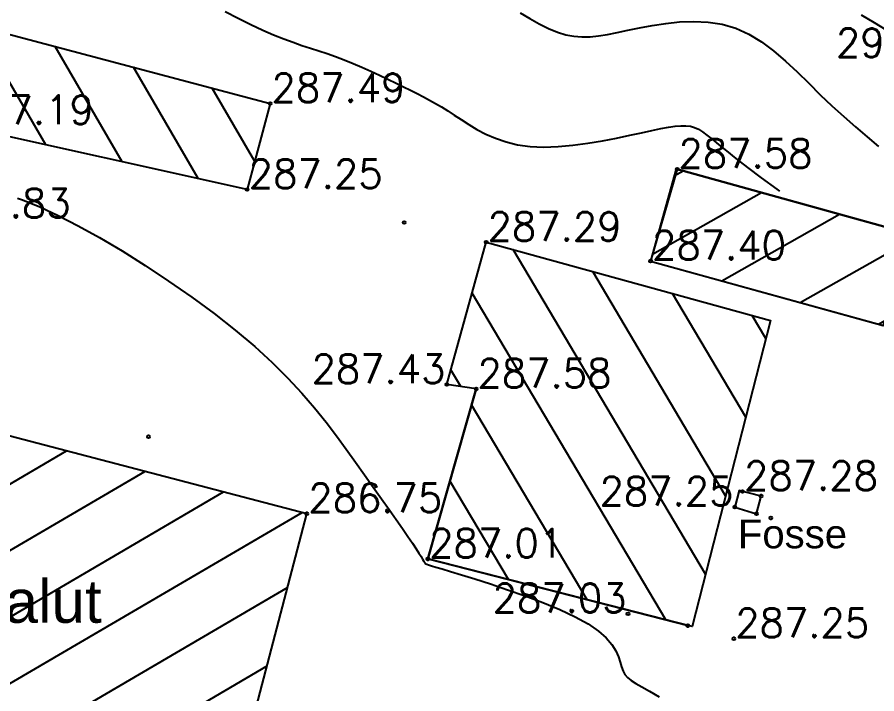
# Model space of a CAD drawing. Extents: x 524954 to 526204, y 9523489 to 9524010.
# Drawn here: x 525925.24 to 525955.18, y 9523728.45 to 9523752.04 of the extents above; entities that cross this region are included whole.
import ezdxf
from ezdxf.enums import TextEntityAlignment as Align

# ---------------------------------------------------------------- set-up
doc = ezdxf.new("R2010")
doc.units = 0
doc.header["$PDMODE"] = 33
doc.header["$PDSIZE"] = 0.1
doc.linetypes.add('CACHE2', pattern=[4.7625, 3.175, -1.5875])
for name, color, linetype in [('Bati', 6, 'Continuous'), ('Bati_H', 1, 'Continuous'), ('Cloture', 7, 'Continuous'), ('CN_01_00', 3, 'Continuous'), ('CN_02_00', 4, 'Continuous'), ('CN_10_00', 1, 'Continuous'), ('Regard', 5, 'Continuous'), ('TopoAlt', 3, 'Continuous'), ('TOPOJIS', 7, 'Continuous'), ('Toponomie', 7, 'CACHE2')]:
    doc.layers.add(name, color=color, linetype=linetype)
doc.styles.add('Simplex 1.0', font='Simplex.shx', dxfattribs={"width": 0.99, "height": 1})
doc.styles.get("Standard").update_dxf_attribs({"font": 'arial.ttf'})

# ---------------------------------------------------------------- blocks, each defined once
blk = doc.blocks.new('TCPOINT M')
at = {"color": 0}
blk.add_point((0, 0), dxfattribs=at)
at = {"layer": 'TopoAlt', "style": 'Simplex 1.0', "width": 0.99}
blk.add_attdef('ALT', (0.15, 0.15), '', height=1, dxfattribs=at)

msp = doc.modelspace()

# ---------------------------------------------------------------- hatches: boundary and pattern name
at = {"layer": 'Bati_H'}
h = msp.add_hatch(dxfattribs=at)
h.set_pattern_fill('_U', color=256, scale=2, angle=-59.8423, style=0, pattern_type=0)
h.set_pattern_definition([(300.157708346, (0, 0), (1.72929171978, 1.0047637274), [])])
h.paths.add_polyline_path([(525934.047, 9523749.028), (525933.253, 9523746.03), (525923.191, 9523748.26), (525924.093, 9523751.665)])
h = msp.add_hatch(dxfattribs=at)
h.set_pattern_fill('_U', color=256, scale=2, angle=29.4835, style=0, pattern_type=0)
h.set_pattern_definition([(29.48347552, (0, 0), (-0.98434504664, 1.74099535587), [])])
h.paths.add_polyline_path([(525947.304, 9523743.537), (525955.421, 9523741.284), (525956.343, 9523744.486), (525948.226, 9523746.739), (525948.195, 9523746.748)])
h = msp.add_hatch(dxfattribs=at)
h.set_pattern_fill('_U', color=256, scale=2, angle=-59.3667, style=0, pattern_type=0)
h.set_pattern_definition([(300.633337897, (0, 0), (1.72089138496, 1.01908431505), [])])
h.paths.add_polyline_path([(525951.483, 9523741.466), (525948.749, 9523730.793), (525939.543, 9523733.151), (525941.224, 9523739.077), (525940.209, 9523739.231), (525941.575, 9523744.194)])
h = msp.add_hatch(dxfattribs=at)
h.set_pattern_fill('_U', color=256, scale=2, angle=210.3441, style=0, pattern_type=0)
h.set_pattern_definition([(210.344134748, (0, 0), (1.01038508956, -1.7260133171), [])])
h.paths.add_polyline_path([(525935.33, 9523734.728), (525907.673, 9523741.961), (525906.007, 9523742.396), (525905.528, 9523740.754), (525901.447, 9523741.794), (525898.469, 9523730.541), (525902.597, 9523729.664), (525902.123, 9523727.661), (525931.044, 9523719.911), (525931.429, 9523719.811)])

# ---------------------------------------------------------------- linework, layer by layer
at = {"layer": 'Bati', "flags": 128}
for points in [[(525934.047, 9523749.028), (525933.253, 9523746.03), (525923.191, 9523748.26), (525924.093, 9523751.665)], [(525947.304, 9523743.537), (525955.421, 9523741.284), (525956.343, 9523744.486), (525948.226, 9523746.739), (525948.195, 9523746.748)], [(525951.483, 9523741.466), (525948.749, 9523730.793), (525939.543, 9523733.151), (525941.224, 9523739.077), (525940.209, 9523739.231), (525941.575, 9523744.194), (525951.483, 9523741.466), (525951.483, 9523741.466)], [(525935.33, 9523734.728), (525907.673, 9523741.961), (525906.007, 9523742.396), (525905.528, 9523740.754), (525901.447, 9523741.794), (525898.469, 9523730.541), (525902.597, 9523729.664), (525902.123, 9523727.661), (525931.044, 9523719.911), (525931.429, 9523719.811)]]:
    msp.add_lwpolyline(points, close=True, dxfattribs=at)
at = {"layer": 'Cloture'}
for p, q in [((525948.226, 9523746.739), (525947.304, 9523743.537)), ((525948.226, 9523746.739), (525956.327, 9523744.49)), ((525947.304, 9523743.537), (525955.405, 9523741.288))]:
    msp.add_line(p, q, dxfattribs=at)
at = {"layer": 'Cloture', "flags": 128}
for points in [[(525941.224, 9523739.077), (525940.209, 9523739.231), (525941.575, 9523744.194), (525951.483, 9523741.466), (525948.749, 9523730.793)], [(525941.224, 9523739.077), (525939.543, 9523733.151), (525948.604, 9523730.83)]]:
    msp.add_lwpolyline(points, dxfattribs=at)
at = {"layer": 'CN_01_00', "flags": 128}
for points, elevation in [([(525942.755, 9523752.188), (525943.094, 9523751.989), (525943.427, 9523751.805), (525943.75, 9523751.645), (525944.059, 9523751.516), (525944.351, 9523751.425), (525944.633, 9523751.371), (525944.911, 9523751.348), (525945.193, 9523751.354), (525945.486, 9523751.384), (525945.798, 9523751.434), (525946.136, 9523751.5), (525946.508, 9523751.578), (525946.918, 9523751.664), (525947.361, 9523751.747), (525947.829, 9523751.818), (525948.315, 9523751.868), (525948.809, 9523751.886), (525949.306, 9523751.862), (525949.796, 9523751.786), (525950.273, 9523751.648), (525950.729, 9523751.442), (525951.167, 9523751.175), (525951.591, 9523750.859), (525952.004, 9523750.506), (525952.409, 9523750.127), (525952.811, 9523749.732), (525953.214, 9523749.334), (525953.62, 9523748.945), (525954.032, 9523748.571), (525954.445, 9523748.214), (525954.852, 9523747.867), (525955.245, 9523747.528)], 289), ([(525925.249, 9523745.732), (525925.417, 9523745.672), (525926.023, 9523745.421), (525926.67, 9523745.121), (525927.364, 9523744.766), (525928.109, 9523744.352), (525928.893, 9523743.886), (525929.699, 9523743.379), (525930.512, 9523742.839), (525931.316, 9523742.277), (525932.094, 9523741.702), (525932.832, 9523741.124), (525933.512, 9523740.553), (525934.123, 9523739.996), (525934.669, 9523739.456), (525935.158, 9523738.93), (525935.598, 9523738.42), (525935.997, 9523737.924), (525936.363, 9523737.443), (525936.704, 9523736.975), (525937.028, 9523736.521), (525937.341, 9523736.08), (525937.642, 9523735.656), (525937.927, 9523735.253), (525938.194, 9523734.875), (525938.439, 9523734.527), (525938.659, 9523734.211), (525938.851, 9523733.933), (525939.011, 9523733.697), (525939.137, 9523733.504), (525939.234, 9523733.352), (525939.306, 9523733.235), (525939.357, 9523733.148), (525939.392, 9523733.086), (525939.416, 9523733.043), (525939.434, 9523733.015), (525939.45, 9523732.996), (525939.471, 9523732.981), (525939.506, 9523732.966), (525939.569, 9523732.946), (525939.671, 9523732.915), (525939.824, 9523732.87), (525940.041, 9523732.807), (525940.332, 9523732.719), (525940.711, 9523732.603), (525941.182, 9523732.456), (525941.727, 9523732.281), (525942.32, 9523732.081), (525942.937, 9523731.863), (525943.551, 9523731.629), (525944.138, 9523731.386), (525944.671, 9523731.137), (525945.127, 9523730.887), (525945.485, 9523730.64), (525945.755, 9523730.399), (525945.951, 9523730.167), (525946.088, 9523729.948), (525946.182, 9523729.743), (525946.246, 9523729.556), (525946.296, 9523729.389), (525946.346, 9523729.245), (525946.412, 9523729.125), (525946.501, 9523729.02), (525946.623, 9523728.92), (525946.786, 9523728.814), (525946.999, 9523728.69), (525947.269, 9523728.539), (525947.606, 9523728.349)], 287)]:
    msp.add_lwpolyline(points, dxfattribs=dict(at, elevation=elevation))
at = {"layer": 'CN_02_00', "elevation": 288, "flags": 128}
msp.add_lwpolyline([(525932.48, 9523752.239), (525932.94, 9523752.004), (525933.379, 9523751.784), (525933.792, 9523751.588), (525934.172, 9523751.421), (525934.522, 9523751.28), (525934.85, 9523751.159), (525935.159, 9523751.052), (525935.456, 9523750.955), (525935.747, 9523750.862), (525936.036, 9523750.766), (525936.329, 9523750.663), (525936.631, 9523750.549), (525936.939, 9523750.424), (525937.249, 9523750.292), (525937.558, 9523750.155), (525937.861, 9523750.015), (525938.155, 9523749.877), (525938.436, 9523749.741), (525938.7, 9523749.612), (525938.945, 9523749.49), (525939.173, 9523749.374), (525939.39, 9523749.26), (525939.6, 9523749.146), (525939.808, 9523749.029), (525940.018, 9523748.905), (525940.235, 9523748.771), (525940.463, 9523748.624), (525940.707, 9523748.464), (525940.969, 9523748.295), (525941.254, 9523748.125), (525941.563, 9523747.962), (525941.9, 9523747.814), (525942.267, 9523747.686), (525942.668, 9523747.588), (525943.105, 9523747.527), (525943.578, 9523747.508), (525944.079, 9523747.525), (525944.596, 9523747.572), (525945.115, 9523747.642), (525945.627, 9523747.728), (525946.117, 9523747.823), (525946.576, 9523747.919), (525946.99, 9523748.009), (525947.352, 9523748.087), (525947.663, 9523748.152), (525947.931, 9523748.202), (525948.161, 9523748.236), (525948.36, 9523748.253), (525948.534, 9523748.252), (525948.689, 9523748.231), (525948.831, 9523748.191), (525948.968, 9523748.129), (525949.109, 9523748.042), (525949.266, 9523747.927), (525949.45, 9523747.779), (525949.673, 9523747.596), (525949.944, 9523747.374), (525950.276, 9523747.109), (525950.679, 9523746.797), (525951.159, 9523746.439), (525951.7, 9523746.043), (525951.792, 9523745.976)], dxfattribs=at)
at = {"layer": 'CN_10_00', "elevation": 290, "flags": 128}
msp.add_lwpolyline([(525954.642, 9523752.119), (525955.094, 9523751.848), (525955.509, 9523751.591)], dxfattribs=at)
at = {"layer": 'Regard', "flags": 128}
msp.add_lwpolyline([(525951.158, 9523735.343), (525950.395, 9523735.535), (525950.243, 9523734.962), (525950.993, 9523734.729), (525951.158, 9523735.343)], dxfattribs=at)

# ---------------------------------------------------------------- block references
at = {"layer": 'TOPOJIS'}
ref = msp.add_blockref('TCPOINT M', (525958.478, 9523750.596, 290.32), dxfattribs=at)
ref.add_attrib('ALT', '290.32', dxfattribs={"layer": 'TopoAlt', "height": 1, "style": 'Simplex 1.0', "width": 0.99}).set_placement((525958.428, 9523750.646, 290.32), align=Align.RIGHT)
ref = msp.add_blockref('TCPOINT M', (525934.047, 9523749.028, 287.49), dxfattribs=at)
ref.add_attrib('ALT', '287.49', (525934.097, 9523749.078, 287.49), dxfattribs={"layer": 'TopoAlt', "height": 1, "style": 'Simplex 1.0', "width": 0.99})
ref = msp.add_blockref('TCPOINT M', (525923.191, 9523748.26, 287.19), dxfattribs=at)
ref.add_attrib('ALT', '287.19', (525923.241, 9523748.31, 287.19), dxfattribs={"layer": 'TopoAlt', "height": 1, "style": 'Simplex 1.0', "width": 0.99})
ref = msp.add_blockref('TCPOINT M', (525948.226, 9523746.739, 287.58), dxfattribs=at)
ref.add_attrib('ALT', '287.58', (525948.276, 9523746.789, 287.58), dxfattribs={"layer": 'TopoAlt', "height": 1, "style": 'Simplex 1.0', "width": 0.99})
ref = msp.add_blockref('TCPOINT M', (525933.253, 9523746.03, 287.25), dxfattribs=at)
ref.add_attrib('ALT', '287.25', (525933.303, 9523746.08, 287.25), dxfattribs={"layer": 'TopoAlt', "height": 1, "style": 'Simplex 1.0', "width": 0.99})
ref = msp.add_blockref('TCPOINT M', (525922.383, 9523745.003, 286.83), dxfattribs=at)
ref.add_attrib('ALT', '286.83', (525922.433, 9523745.053, 286.83), dxfattribs={"layer": 'TopoAlt', "height": 1, "style": 'Simplex 1.0', "width": 0.99})
ref = msp.add_blockref('TCPOINT M', (525941.575, 9523744.194, 287.29), dxfattribs=at)
ref.add_attrib('ALT', '287.29', (525941.625, 9523744.244, 287.29), dxfattribs={"layer": 'TopoAlt', "height": 1, "style": 'Simplex 1.0', "width": 0.99})
for p in [(525938.716, 9523744.881, 287.14), (525929.811, 9523737.411), (525951.158, 9523735.343, 287.28), (525950.993, 9523734.729, 287.26), (525951.491, 9523734.583, 287.26), (525948.604, 9523730.83, 287.26)]:
    msp.add_blockref('TCPOINT M', p, dxfattribs=at)
ref = msp.add_blockref('TCPOINT M', (525947.304, 9523743.537, 287.4), dxfattribs=at)
ref.add_attrib('ALT', '287.40', (525947.354, 9523743.587, 287.4), dxfattribs={"layer": 'TopoAlt', "height": 1, "style": 'Simplex 1.0', "width": 0.99})
ref = msp.add_blockref('TCPOINT M', (525940.209, 9523739.231, 287.43), dxfattribs=at)
ref.add_attrib('ALT', '287.43', dxfattribs={"layer": 'TopoAlt', "height": 1, "style": 'Simplex 1.0', "width": 0.99}).set_placement((525940.159, 9523739.281, 287.43), align=Align.RIGHT)
ref = msp.add_blockref('TCPOINT M', (525941.224, 9523739.077, 287.58), dxfattribs=at)
ref.add_attrib('ALT', '287.58', (525941.274, 9523739.127, 287.58), dxfattribs={"layer": 'TopoAlt', "height": 1, "style": 'Simplex 1.0', "width": 0.99})
ref = msp.add_blockref('TCPOINT M', (525950.509, 9523735.505, 287.28), dxfattribs=at)
ref.add_attrib('ALT', '287.28', (525950.559, 9523735.555, 287.28), dxfattribs={"layer": 'TopoAlt', "height": 1, "style": 'Simplex 1.0', "width": 0.99})
ref = msp.add_blockref('TCPOINT M', (525950.243, 9523734.962, 287.25), dxfattribs=at)
ref.add_attrib('ALT', '287.25', dxfattribs={"layer": 'TopoAlt', "height": 1, "style": 'Simplex 1.0', "width": 0.99}).set_placement((525950.193, 9523735.012, 287.25), align=Align.RIGHT)
ref = msp.add_blockref('TCPOINT M', (525935.33, 9523734.728, 286.75), dxfattribs=at)
ref.add_attrib('ALT', '286.75', (525935.38, 9523734.778, 286.75), dxfattribs={"layer": 'TopoAlt', "height": 1, "style": 'Simplex 1.0', "width": 0.99})
ref = msp.add_blockref('TCPOINT M', (525939.543, 9523733.151, 287.01), dxfattribs=at)
ref.add_attrib('ALT', '287.01', (525939.593, 9523733.201, 287.01), dxfattribs={"layer": 'TopoAlt', "height": 1, "style": 'Simplex 1.0', "width": 0.99})
ref = msp.add_blockref('TCPOINT M', (525946.517, 9523731.241, 287.03), dxfattribs=at)
ref.add_attrib('ALT', '287.03', dxfattribs={"layer": 'TopoAlt', "height": 1, "style": 'Simplex 1.0', "width": 0.99}).set_placement((525946.467, 9523731.291, 287.03), align=Align.RIGHT)
ref = msp.add_blockref('TCPOINT M', (525950.203, 9523730.371, 287.25), dxfattribs=at)
ref.add_attrib('ALT', '287.25', (525950.253, 9523730.421, 287.25), dxfattribs={"layer": 'TopoAlt', "height": 1, "style": 'Simplex 1.0', "width": 0.99})

# ---------------------------------------------------------------- texts
at = {"layer": 'Toponomie', "width": 42.68298, "attachment_point": 1}
for s, insert, char_height in [('\\pi19.526;Fosse', (525930.818, 9523734.524), 1), ('\\pi11.066;Eglise Armée de Salut', (525896.383, 9523732.426), 1.5)]:
    msp.add_mtext(s, dxfattribs=dict(at, insert=insert, char_height=char_height))

doc.saveas('drawing.dxf')
